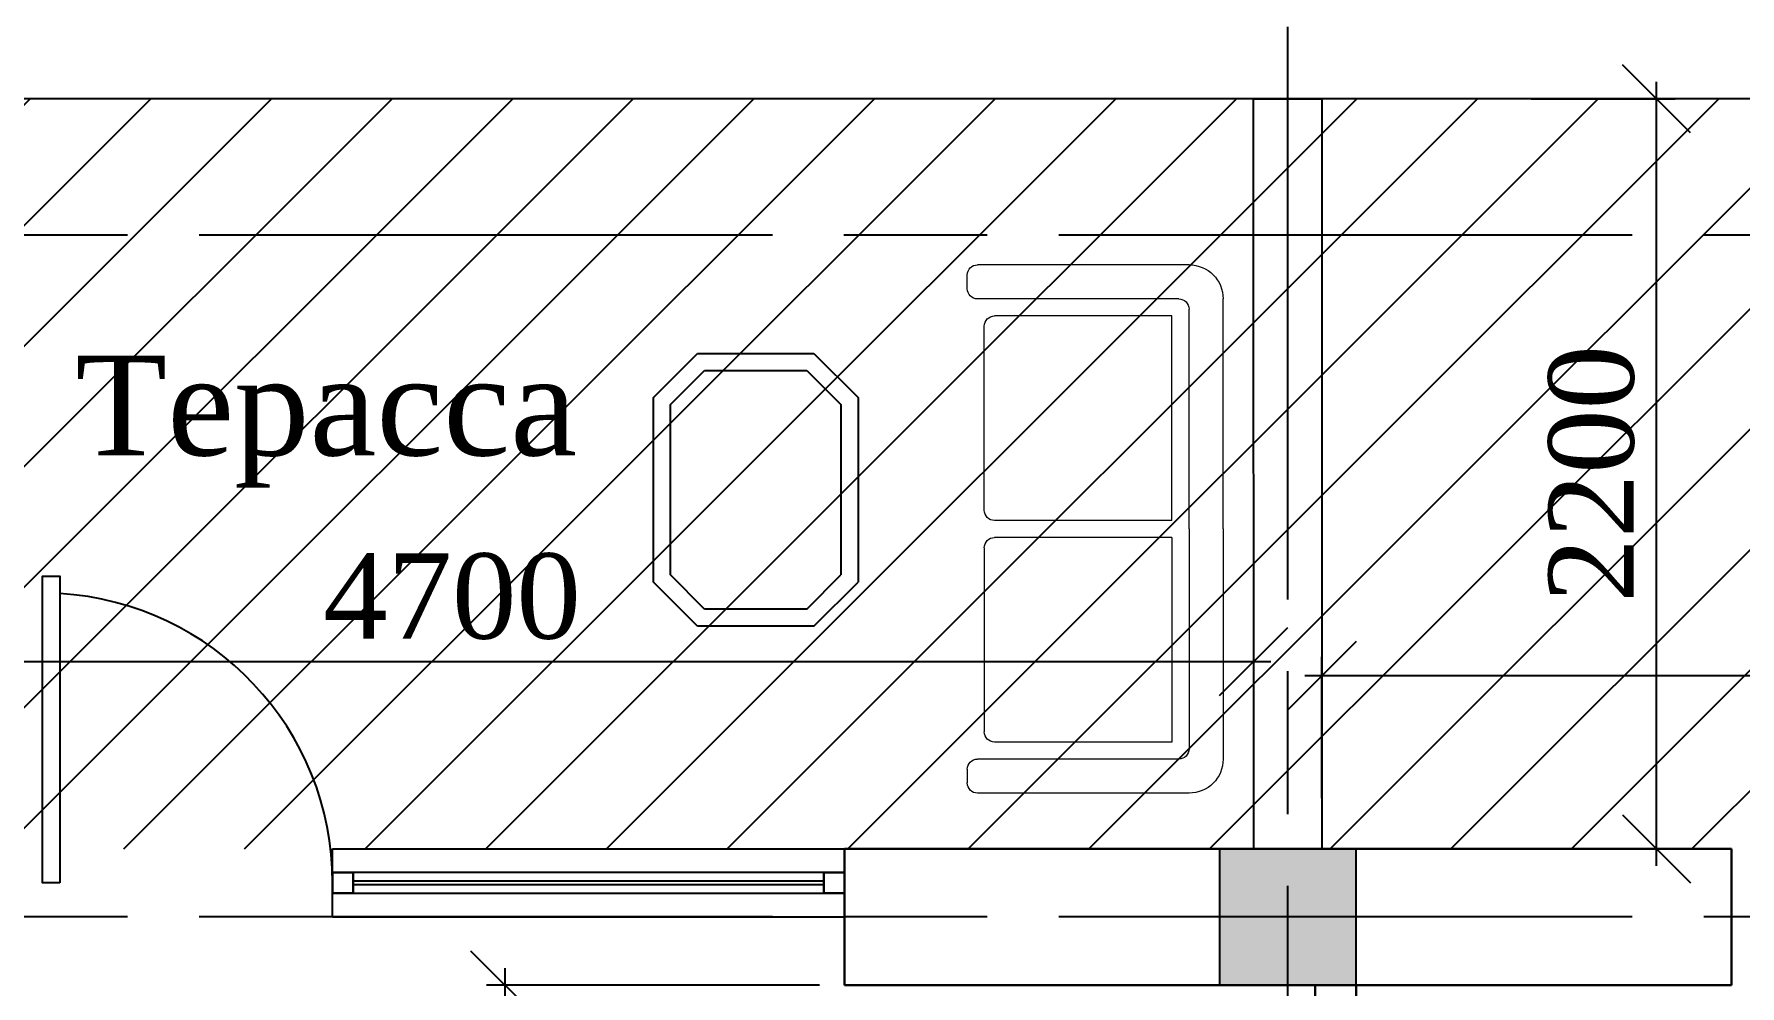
# Model space of a CAD drawing. Header units: inches. Extents: x 2870606 to 3671143, y -733551 to -473558.
# Drawn here: x 3238167 to 3243167, y -500625 to -497833 of the extents above; entities that cross this region are included whole.
import ezdxf

# ---------------------------------------------------------------- set-up
doc = ezdxf.new("R2010")
doc.units = ezdxf.units.IN
doc.header["$MEASUREMENT"] = 0
doc.linetypes.add('ACAD_ISO08W100', pattern=[36, 24, -3, 6, -3])
for name, color, linetype in [('100_FURNITURE', 25, 'Continuous'), ('A_Windows', 160, 'Continuous'), ('МЕБЕЛИРОВКА', 7, 'Continuous'), ('ШРИФТ', 7, 'Continuous')]:
    doc.layers.add(name, color=color, linetype=linetype)
doc.styles.add('GENERATED_STYLE_1', font='times.ttf')
doc.styles.add('J~stule', font='dutch.ttf')
doc.dimstyles.new('J~style', dxfattribs={"dimscale": 100, "dimtxt": 2.5, "dimasz": 2, "dimexe": 0.55, "dimexo": 0.725, "dimtad": 1, "dimdec": 0, "dimdsep": 46, "dimtxsty": 'J~stule', "dimblk": 'OBLIQUE', "dimcen": 2, "dimdle": 0.5, "dimadec": 0, "dimazin": 0, "dimtfac": 1, "dimtdec": 0, "dimtmove": 0, "dimatfit": 3, "dimfxl": 1, "dimarcsym": 0})

# ---------------------------------------------------------------- blocks, each defined once
blk = doc.blocks.new('_Oblique')
at = {"color": 0, "linetype": 'ByBlock', "lineweight": -2}
blk.add_line((-0.5, -0.5), (0.5, 0.5), dxfattribs=at)
blk = doc.blocks.new('*D360')
at = {"color": 0, "lineweight": -2, "transparency": 16777216}
for p, q in [((3242922.8, -500273.1), (3242922.8, -497973.1)), ((3242555.3, -498023.1), (3242977.8, -498023.1)), ((3242555.3, -500223.1), (3242977.8, -500223.1))]:
    blk.add_line(p, q, dxfattribs=at)
at = {"layer": 'Defpoints', "color": 0, "lineweight": 35, "transparency": 16777216}
for p in [(3242482.8, -498023.1), (3242922.8, -498023.1), (3242482.8, -500223.1)]:
    blk.add_point(p, dxfattribs=at)
at = {"color": 0, "lineweight": -2, "transparency": 16777216, "xscale": 200, "yscale": 200, "zscale": 200}
for p, rotation in [((3242922.8, -498023.1), 90), ((3242922.8, -500223.1), 270)]:
    blk.add_blockref('_Oblique', p, dxfattribs=dict(at, rotation=rotation))
at = {"color": 0, "transparency": 16777216, "insert": (3242732.8, -499123.1), "char_height": 250, "attachment_point": 5, "rotation": 90, "style": 'J~stule'}
blk.add_mtext('2200', dxfattribs=at)
blk = doc.blocks.new('*D371')
at = {"color": 0, "lineweight": -2, "transparency": 16777216}
for p, q in [((3239547.8, -505273.2), (3239547.8, -500573.1)), ((3240469.7, -500623.1), (3239492.8, -500623.1)), ((3240431.7, -505223.2), (3239492.8, -505223.2))]:
    blk.add_line(p, q, dxfattribs=at)
at = {"layer": 'Defpoints', "color": 0, "lineweight": 35, "transparency": 16777216}
for p in [(3239547.8, -500623.1), (3240542.2, -500623.1), (3240504.2, -505223.2)]:
    blk.add_point(p, dxfattribs=at)
at = {"color": 0, "lineweight": -2, "transparency": 16777216, "xscale": 200, "yscale": 200, "zscale": 200}
for p, rotation in [((3239547.8, -500623.1), 90), ((3239547.8, -505223.2), 270)]:
    blk.add_blockref('_Oblique', p, dxfattribs=dict(at, rotation=rotation))
at = {"color": 0, "transparency": 16777216, "insert": (3239357.8, -502923.2), "char_height": 250, "attachment_point": 5, "rotation": 90, "style": 'J~stule'}
blk.add_mtext('4600', dxfattribs=at)
blk = doc.blocks.new('RIK6IR')
at = {"layer": '100_FURNITURE'}
for p, q in [((2806978, 163564.3), (2806848.7, 163435.1)), ((2807519.4, 163564.3), (2806978, 163564.3)), ((2807648.7, 163435.1), (2807519.4, 163564.3)), ((2806998.7, 163514.3), (2806898.7, 163414.3)), ((2807498.7, 163514.3), (2806998.7, 163514.3)), ((2807598.7, 163414.3), (2807498.7, 163514.3)), ((2806848.7, 163435.1), (2806848.7, 163093.6)), ((2806898.7, 163414.3), (2806898.7, 163114.3)), ((2807598.7, 163114.3), (2807598.7, 163414.3)), ((2807648.7, 163093.6), (2807648.7, 163435.1)), ((2806898.7, 163114.3), (2806998.7, 163014.3)), ((2807598.7, 163114.3), (2807498.7, 163014.3)), ((2806848.7, 163093.6), (2806978, 162964.3)), ((2807648.7, 163093.6), (2807519.4, 162964.3)), ((2806998.7, 163014.3), (2807498.7, 163014.3)), ((2806978, 162964.3), (2807519.4, 162964.3))]:
    blk.add_line(p, q, dxfattribs=at)
blk = doc.blocks.new('fgdffqadsdf')
at = {"layer": 'МЕБЕЛИРОВКА', "lineweight": 13}
for p, q in [((2592974.2, -502618.4), (2593594.2, -502618.4)), ((2593624.2, -502688.4), (2593624.2, -502648.4)), ((2592874.2, -503393.4), (2592874.2, -502718.4)), ((2592974.2, -503393.4), (2592974.2, -502748.4)), ((2593004.2, -502718.4), (2593594.2, -502718.4)), ((2593024.2, -503368.4), (2593024.2, -502768.4)), ((2593024.2, -502768.4), (2593544.2, -502768.4)), ((2593574.2, -503338.4), (2593574.2, -502798.4)), ((2592874.2, -503393.4), (2592874.2, -504068.4)), ((2592974.2, -503393.4), (2592974.2, -504038.4)), ((2593024.2, -503368.4), (2593544.2, -503368.4)), ((2593024.2, -503418.4), (2593544.2, -503418.4)), ((2593024.2, -503418.4), (2593024.2, -504018.4)), ((2593574.2, -503448.4), (2593574.2, -503988.4)), ((2593024.2, -504018.4), (2593544.2, -504018.4)), ((2593004.2, -504068.4), (2593594.2, -504068.4)), ((2593624.2, -504098.4), (2593624.2, -504138.4)), ((2592974.2, -504168.4), (2593594.2, -504168.4))]:
    blk.add_line(p, q, dxfattribs=at)
for centre, radius, start, end in [((2592974.2, -502718.4), 100, 90, 180), ((2593594.2, -502648.4), 30, 0, 90), ((2593594.2, -502688.4), 30, 270, 0), ((2593004.2, -502748.4), 30, 90, 180), ((2593544.2, -502798.4), 30, 0, 90), ((2593544.2, -503338.4), 30, 270, 0), ((2593544.2, -503448.4), 30, 0, 90), ((2593544.2, -503988.4), 30, 270, 0), ((2593004.2, -504038.4), 30, 180, 270), ((2592974.2, -504068.4), 100, 180, 270), ((2593594.2, -504098.4), 30, 0, 90), ((2593594.2, -504138.4), 30, 270, 0)]:
    blk.add_arc(centre, radius, start, end, dxfattribs=at)
blk = doc.blocks.new('*D425')
at = {"color": 0, "lineweight": -2, "transparency": 16777216}
for p, q in [((3237042.2, -500150.6), (3237042.2, -499618.6)), ((3241742.1, -500104), (3241742.1, -499618.6)), ((3236992.2, -499673.6), (3241792.1, -499673.6))]:
    blk.add_line(p, q, dxfattribs=at)
at = {"layer": 'Defpoints', "color": 0, "lineweight": 35, "transparency": 16777216}
for p in [(3241742.1, -499673.6), (3241742.1, -500176.5), (3237042.2, -500223.1)]:
    blk.add_point(p, dxfattribs=at)
at = {"color": 0, "lineweight": -2, "transparency": 16777216, "xscale": 200, "yscale": 200, "zscale": 200, "rotation": 180}
blk.add_blockref('_Oblique', (3237042.2, -499673.6), dxfattribs=at)
at = {"color": 0, "lineweight": -2, "transparency": 16777216, "xscale": 200, "yscale": 200, "zscale": 200}
blk.add_blockref('_Oblique', (3241742.1, -499673.6), dxfattribs=at)
at = {"color": 0, "transparency": 16777216, "insert": (3239392.2, -499483.6), "char_height": 250, "attachment_point": 5, "style": 'J~stule'}
blk.add_mtext('4700', dxfattribs=at)
blk = doc.blocks.new('*D426')
at = {"color": 0, "lineweight": -2, "transparency": 16777216}
for p, q in [((3241942.2, -500075), (3241942.2, -499660.1)), ((3246742.2, -499910.9), (3246742.2, -499660.1)), ((3241892.2, -499715.1), (3246792.2, -499715.1))]:
    blk.add_line(p, q, dxfattribs=at)
at = {"layer": 'Defpoints', "color": 0, "lineweight": 35, "transparency": 16777216}
for p in [(3246742.2, -499715.1), (3246742.2, -499983.4), (3241942.2, -500147.5)]:
    blk.add_point(p, dxfattribs=at)
at = {"color": 0, "lineweight": -2, "transparency": 16777216, "xscale": 200, "yscale": 200, "zscale": 200, "rotation": 180}
blk.add_blockref('_Oblique', (3241942.2, -499715.1), dxfattribs=at)
at = {"color": 0, "lineweight": -2, "transparency": 16777216, "xscale": 200, "yscale": 200, "zscale": 200}
blk.add_blockref('_Oblique', (3246742.2, -499715.1), dxfattribs=at)
at = {"color": 0, "transparency": 16777216, "insert": (3244342.2, -499524.9), "char_height": 250, "attachment_point": 5, "style": 'J~stule'}
blk.add_mtext('4800', dxfattribs=at)
blk = doc.blocks.new('*U65')
at = {"color": 7, "lineweight": 30}
for points in [[(0, 60), (60, 60), (60, 0), (0, 0)], [(1500, 60), (1440, 60), (1440, 0), (1500, 0)]]:
    blk.add_lwpolyline(points, close=True, dxfattribs=at)
at = {"color": 4, "lineweight": 25}
for points in [[(60, 60), (1440, 60), (1440, 0), (60, 0)], [(60, 35), (1440, 35), (1440, 25), (60, 25)]]:
    blk.add_lwpolyline(points, close=True, dxfattribs=at)

msp = doc.modelspace()

# ---------------------------------------------------------------- hatches: boundary and pattern name
h = msp.add_hatch()
h.set_pattern_fill('ANSI31', color=72, scale=2000)
h.set_pattern_definition([(45, (206605.5, 126168.67), (-176.776695, 176.776695), [])])
h.paths.add_polyline_path([(3251642.2, -498023.13), (3237042.2, -498023.13), (3237042.2, -500223.13), (3251642.2, -500223.13)])
h = msp.add_hatch(color=256)
h.dxf.hatch_style = 1
h.paths.add_polyline_path([(3241642.2, -500223.13), (3241642.2, -500623.13), (3242042.2, -500623.13), (3242042.2, -500223.13)])

# ---------------------------------------------------------------- linework, layer by layer
at = {"color": 252, "linetype": 'ACAD_ISO08W100', "ltscale": 70}
for p, q in [((3241842.2, -524692.02), (3241842.2, -496403.85)), ((3290731.11, -498423.13), (3224837.42, -498423.13)), ((3290731.11, -500423.13), (3224837.42, -500423.13))]:
    msp.add_line(p, q, dxfattribs=at)
for p, q in [((3251642.2, -498023.13), (3237042.2, -498023.13)), ((3239042.2, -500423.13), (3239042.2, -500223.13)), ((3239042.2, -500223.13), (3240542.2, -500223.13)), ((3239042.2, -500423.13), (3240542.2, -500423.13))]:
    msp.add_line(p, q)
at = {"lineweight": 30}
for p, q in [((3243142.2, -500223.13), (3240542.2, -500223.13)), ((3240542.2, -500623.13), (3240542.2, -500223.13)), ((3243142.2, -500623.13), (3243142.2, -500223.13)), ((3240542.2, -500623.13), (3243142.2, -500623.13)), ((3241922.2, -500623.13), (3241922.2, -505223.17)), ((3242042.2, -500623.13), (3242042.2, -505223.17))]:
    msp.add_line(p, q, dxfattribs=at)
for points in [[(3241741.63, -498023.13), (3241942.23, -498023.13), (3241942.23, -500223.13), (3241742.16, -500223.13)], [(3238242.2, -500323.13), (3238192.2, -500323.13), (3238192.2, -499423.13), (3238242.2, -499423.13)], [(3242042.2, -500623.13), (3242042.2, -500223.13), (3241642.2, -500223.13), (3241642.2, -500623.13)]]:
    msp.add_lwpolyline(points, close=True)
msp.add_arc((3238192.2, -500323.13), 850, 0, 86.62771)

# ---------------------------------------------------------------- block references
at = {"color": 1, "lineweight": 35, "xscale": -1}
msp.add_blockref('fgdffqadsdf', (5834526.7, 4108.37), dxfattribs=at)
at = {"color": 1, "xscale": -1, "rotation": 90.00000000000007}
msp.add_blockref('RIK6IR', (3403546.59, 2308078.71, 58.88), dxfattribs=at)
at = {"layer": 'A_Windows', "color": 5, "lineweight": 30, "xscale": -1, "rotation": 359.9999846070635}
msp.add_blockref('*U65', (3240542.2, -500353.13), dxfattribs=at)

# ---------------------------------------------------------------- texts
at = {"layer": 'ШРИФТ', "style": 'GENERATED_STYLE_1'}
msp.add_text('Терасса', height=292.5, dxfattribs=at).set_placement((3238287.52, -499069.17))

# ---------------------------------------------------------------- dimensions: what is measured, and where the dimension line sits
for base, p1, p2, angle, picture, middle in [((3242922.8, -498023.13), (3242482.82, -500223.13), (3242482.82, -498023.13), 90, '*D360', (3242732.78, -499123.13)), ((3239547.78, -500623.13), (3240504.24, -505223.17), (3240542.2, -500623.13), 270, '*D371', (3239357.76, -502923.15))]:
    dim = msp.add_linear_dim(base=base, p1=p1, p2=p2, angle=angle, dimstyle='J~style', override={"dimdec": 1, "dimtdec": 1})
    dim.commit()
    dim.dimension.update_dxf_attribs({"geometry": picture, "text_midpoint": middle})
for base, p1, p2, picture, middle in [((3241742.1486, -499673.5901), (3237042.1978, -500223.1306), (3241742.1486, -500176.5221), '*D425', (3239392.1732, -499483.5762)), ((3246742.2, -499715.06), (3241942.23, -500147.55), (3246742.2, -499983.4), '*D426', (3244342.22, -499524.87))]:
    dim = msp.add_linear_dim(base=base, p1=p1, p2=p2, dimstyle='J~style', override={"dimdec": 1, "dimtdec": 1})
    dim.commit()
    dim.dimension.update_dxf_attribs({"geometry": picture, "text_midpoint": middle})

doc.saveas('drawing.dxf')
